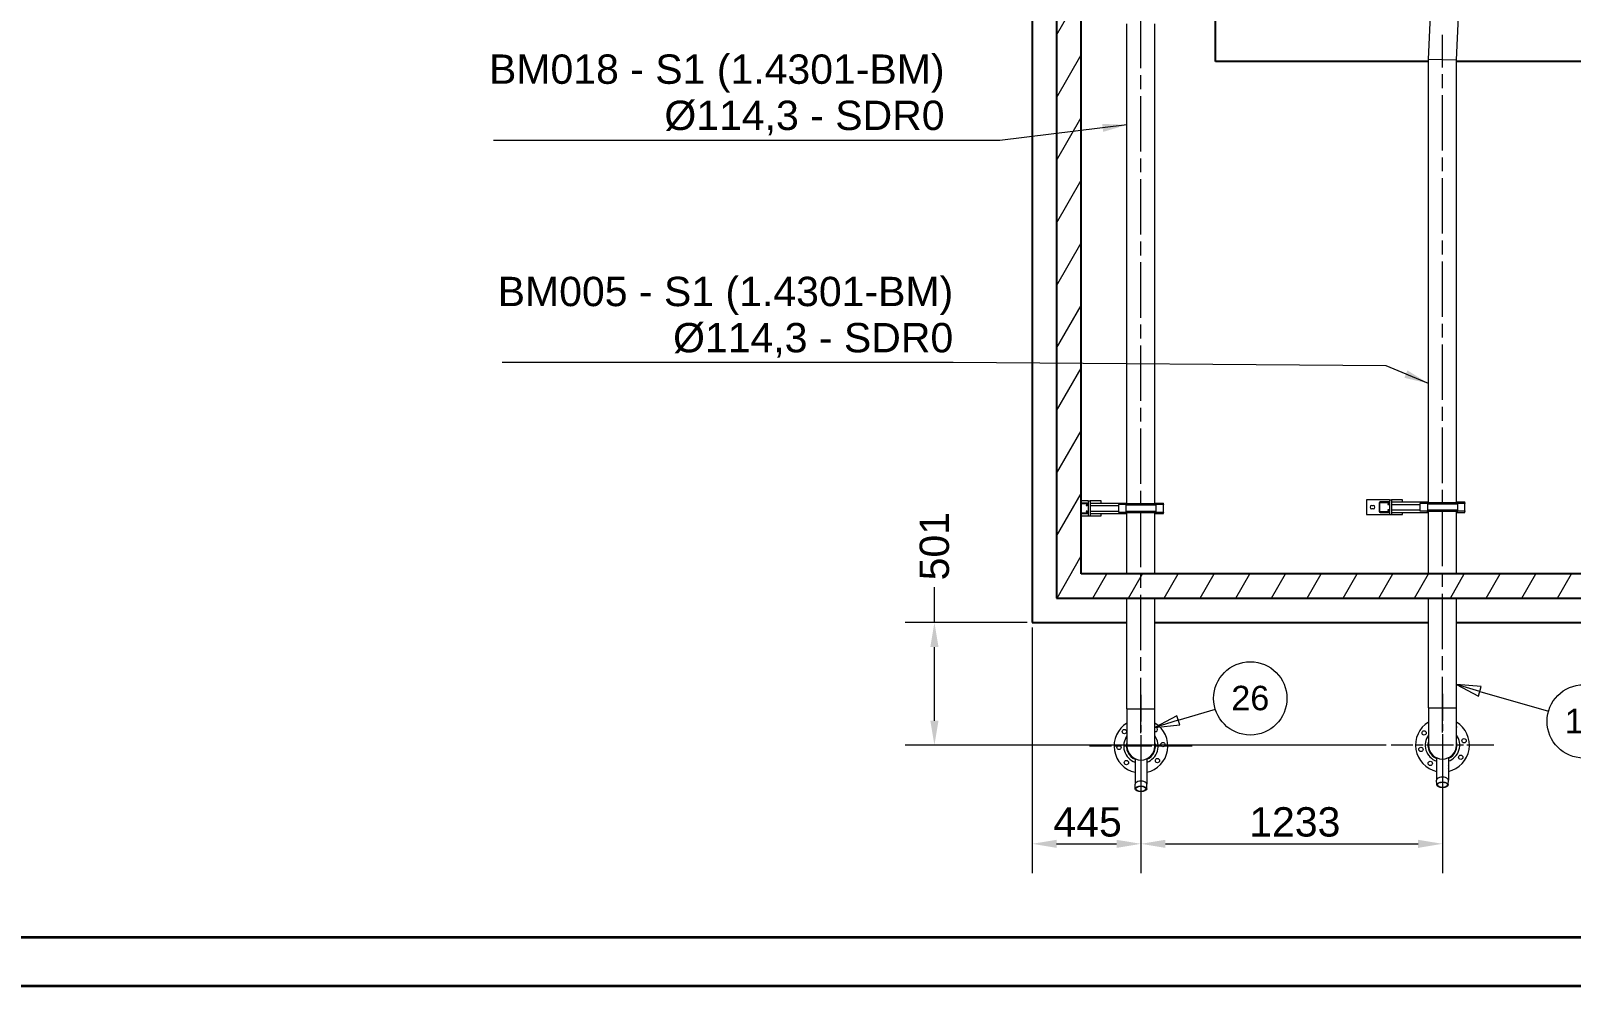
# Model space of a CAD drawing. Header units: millimetres. Extents: x -4172 to 126100, y -2 to 142133.
# Drawn here: x 72206 to 87956, y 0 to 9769 of the extents above; entities that cross this region are included whole.
import ezdxf

# ---------------------------------------------------------------- set-up
doc = ezdxf.new("R2010")
doc.units = ezdxf.units.MM
doc.header["$LTSCALE"] = 100
doc.linetypes.add('CHAIN', pattern=[0.3543, 0.2362, -0.0295, 0.0591, -0.0295])
doc.layers.get('0').update_dxf_attribs({"lineweight": 18})
for name, color, linetype, lineweight in [('Border', 7, 'Continuous', 35), ('Center Mark', 7, 'Continuous', 18), ('Dimension', 7, 'Continuous', 18), ('Hatch', 7, 'Continuous', 18), ('Symbol', 7, 'Continuous', 18), ('Visible', 7, 'Continuous', 25)]:
    doc.layers.add(name, color=color, linetype=linetype, lineweight=lineweight)
doc.layers.add('P_Biomass (BM)', color=150, linetype='Continuous', lineweight=18, true_color=0x007fff)
doc.styles.add('Note Text', font='arial.ttf')
doc.styles.add('Title', font='arial.ttf')
doc.dimstyles.new('Default - Method 2a$7', dxfattribs={"dimscale": 100, "dimtxt": 3, "dimasz": 2.5, "dimexe": 3, "dimexo": 0.5, "dimgap": 0.7, "dimtad": 0, "dimtoh": 1, "dimdec": 1, "dimrnd": 1e-08, "dimtxsty": 'Title', "dimcen": 0.09, "dimdle": 10, "dimclrd": 256, "dimclre": 256, "dimclrt": 7, "dimazin": 2, "dimtfac": 0.833333, "dimtdec": 1, "dimtmove": 0, "dimatfit": 3, "dimfxl": 1, "dimtolj": 1, "dimlwd": -1, "dimlwe": -1, "dimarcsym": 0})
doc.dimstyles.new('Default - Method 2b', dxfattribs={"dimscale": 100, "dimtxt": 3, "dimasz": 2.5, "dimexe": 3, "dimexo": 0.5, "dimgap": 0.7, "dimtad": 0, "dimtoh": 1, "dimdec": 1, "dimrnd": 1e-08, "dimtxsty": 'Title', "dimcen": 0.09, "dimdle": 10, "dimclrd": 256, "dimclre": 256, "dimclrt": 7, "dimadec": 0, "dimazin": 2, "dimtfac": 0.833333, "dimtdec": 1, "dimtmove": 0, "dimatfit": 3, "dimfxl": 1, "dimtolj": 1, "dimlwd": -1, "dimlwe": -1, "dimarcsym": 0})

# ---------------------------------------------------------------- blocks, each defined once
blk = doc.blocks.new('Borders Bigadan Border')
at = {"layer": 'Border'}
for p, q in [((20, 5), (1256, 5)), ((1261, 0), (0, 0))]:
    blk.add_line(p, q, dxfattribs=at)
blk = doc.blocks.new('*D98')
at = {"layer": 'Defpoints', "color": 0, "transparency": 16777216}
for p in [(82445, 3718), (81445, 2465), (86115, 2465)]:
    blk.add_point(p, dxfattribs=at)
at = {"layer": 'Dimension', "transparency": 16777216}
for p, q in [((81445, 3718), (81445, 4080)), ((82395, 3718), (81145, 3718)), ((81445, 2715), (81445, 3468)), ((86065, 2465), (81145, 2465))]:
    blk.add_line(p, q, dxfattribs=at)
for points in [[(81403, 3468), (81487, 3468), (81445, 3718)], [(81403, 2715), (81487, 2715), (81445, 2465)]]:
    blk.add_solid(points, dxfattribs=at)
at = {"layer": 'Dimension', "color": 7, "transparency": 16777216, "insert": (81598, 4150), "char_height": 300, "attachment_point": 7, "rotation": 90, "style": 'Title'}
blk.add_mtext('\\A1;501', dxfattribs=at)
blk = doc.blocks.new('*D99')
at = {"layer": 'Defpoints', "color": 0, "transparency": 16777216}
for p in [(82445, 3718), (83557, 1931), (83557, 1456)]:
    blk.add_point(p, dxfattribs=at)
at = {"layer": 'Dimension', "transparency": 16777216}
for p, q in [((82445, 3668), (82445, 1156)), ((83557, 1881), (83557, 1156)), ((82695, 1456), (83307, 1456))]:
    blk.add_line(p, q, dxfattribs=at)
for points in [[(82695, 1497), (82695, 1414), (82445, 1456)], [(83307, 1497), (83307, 1414), (83557, 1456)]]:
    blk.add_solid(points, dxfattribs=at)
at = {"layer": 'Dimension', "color": 7, "transparency": 16777216, "insert": (82662, 1526), "char_height": 300, "attachment_point": 7, "style": 'Title'}
blk.add_mtext('\\A1;445', dxfattribs=at)
blk = doc.blocks.new('*D100')
at = {"layer": 'Defpoints', "color": 0, "transparency": 16777216}
for p in [(83557, 2586), (86640, 2595), (86640, 1456)]:
    blk.add_point(p, dxfattribs=at)
at = {"layer": 'Dimension', "transparency": 16777216}
for p, q in [((83557, 2536), (83557, 1156)), ((86640, 2545), (86640, 1156)), ((83807, 1456), (86390, 1456))]:
    blk.add_line(p, q, dxfattribs=at)
for points in [[(83807, 1497), (83807, 1414), (83557, 1456)], [(86390, 1497), (86390, 1414), (86640, 1456)]]:
    blk.add_solid(points, dxfattribs=at)
at = {"layer": 'Dimension', "color": 7, "transparency": 16777216, "insert": (84664, 1526), "char_height": 300, "attachment_point": 7, "style": 'Title'}
blk.add_mtext('\\A1;1233', dxfattribs=at)
blk = doc.blocks.new('Balloon43')
at = {"layer": 'Symbol'}
for p, q in [((839.24, 27.66), (837, 26.46)), ((839.39, 27.19), (837, 26.46)), ((839.53, 26.71), (839.24, 27.66)), ((839.39, 27.19), (843.18, 28.34)), ((837, 26.46), (839.53, 26.71))]:
    blk.add_line(p, q, dxfattribs=at)
at = {"layer": 'Symbol', "flags": 128}
blk.add_lwpolyline([(839.24, 27.66), (837, 26.46), (839.53, 26.71), (839.24, 27.66)], dxfattribs=at)
at = {"layer": 'Symbol'}
blk.add_circle((846.75, 29.43), 3.75, dxfattribs=at)
blk.add_solid([(839.24, 27.66), (837, 26.46), (839.53, 26.71), (839.24, 27.66)], dxfattribs=at)
at = {"layer": 'Symbol', "insert": (846.75, 29.45), "char_height": 2.5, "attachment_point": 5, "style": 'Note Text'}
blk.add_mtext('26', dxfattribs=at)
blk = doc.blocks.new('Balloon45')
at = {"layer": 'Symbol'}
for p, q in [((870.23, 30.15), (867.83, 30.84)), ((870.37, 30.63), (867.83, 30.84)), ((867.83, 30.84), (870.09, 29.67)), ((870.09, 29.67), (870.37, 30.63)), ((870.23, 30.15), (877.25, 28.12))]:
    blk.add_line(p, q, dxfattribs=at)
at = {"layer": 'Symbol', "flags": 128}
blk.add_lwpolyline([(870.37, 30.63), (867.83, 30.84), (870.09, 29.67), (870.37, 30.63)], dxfattribs=at)
at = {"layer": 'Symbol'}
blk.add_circle((880.84, 27.08), 3.75, dxfattribs=at)
blk.add_solid([(870.37, 30.63), (867.83, 30.84), (870.09, 29.67), (870.37, 30.63)], dxfattribs=at)
at = {"layer": 'Symbol', "insert": (880.84, 27.1), "char_height": 2.5, "attachment_point": 5, "style": 'Note Text'}
blk.add_mtext('10', dxfattribs=at)

msp = doc.modelspace()

# ---------------------------------------------------------------- hatches: boundary and pattern name
at = {"layer": 'Hatch'}
h = msp.add_hatch(dxfattribs=at)
h.set_pattern_fill('ANSI31', color=256, scale=2540, angle=15.275911, style=0)
h.set_pattern_definition([(60.2759, (0, 0), (-275.7243, 157.4241), [])])
h.paths.add_polyline_path([(82695, 14291.54), (82695, 3968.04), (95945, 3968.04), (95945, 14291.54), (95695, 14291.54), (95695, 4218.04), (82945, 4218.04), (82945, 14291.54)])

# ---------------------------------------------------------------- linework, layer by layer
at = {"layer": 'Center Mark', "linetype": 'CHAIN', "ltscale": 11.667578}
for p, q in [((83556.7, 2980.8), (83556.7, 1930.8)), ((86639.92, 2990.29), (86639.92, 1940.29)), ((84081.7, 2455.8), (83031.7, 2455.8)), ((87164.92, 2465.29), (86114.92, 2465.29))]:
    msp.add_line(p, q, dxfattribs=at)
at = {"layer": 'P_Biomass (BM)', "linetype": 'CHAIN', "ltscale": 23.990969}
for p, q in [((83556.7, 2585.8), (83556.7, 13322.05)), ((86639.92, 2595.29), (86639.92, 9727.51))]:
    msp.add_line(p, q, dxfattribs=at)
at = {"layer": 'P_Biomass (BM)'}
for p, q in [((86497.05, 9480.73), (86523.82, 10074.63)), ((86782.8, 9474.29), (86809.28, 10061.76)), ((83413.83, 4930.8), (83413.83, 9842.05)), ((83699.58, 4930.8), (83699.58, 9842.05)), ((86497.05, 9480.73), (86639.92, 9477.51)), ((86497.05, 4942.79), (86497.05, 9480.73)), ((86639.92, 9477.51), (86782.8, 9474.29)), ((86782.8, 4942.79), (86782.8, 9474.29)), ((83016.7, 4961.43), (82945, 4961.43)), ((83006.7, 4939.55), (82945, 4939.55)), ((82945, 4934.55), (83006.7, 4934.55)), ((82997.95, 4919.3), (82997.95, 4914.3)), ((83006.7, 4919.3), (82997.95, 4919.3)), ((82997.95, 4914.3), (83006.7, 4914.3)), ((83011.7, 4929.55), (83011.7, 4924.3)), ((83016.7, 4961.43), (83016.7, 4929.55)), ((83016.7, 4961.43), (83036.7, 4961.43)), ((83016.7, 4924.3), (83016.7, 4929.55)), ((83016.7, 4924.3), (83016.7, 4848.55)), ((83036.7, 4961.43), (83036.7, 4811.43)), ((83148.58, 4961.43), (83036.7, 4961.43)), ((83036.7, 4939.55), (83413.83, 4939.55)), ((83036.7, 4914.3), (83326.7, 4914.3)), ((83148.58, 4939.55), (83148.58, 4961.43)), ((83398.55, 4924.55), (83326.7, 4924.55)), ((83326.7, 4924.55), (83326.7, 4848.3)), ((83715.14, 4930.8), (83398.26, 4930.8)), ((83398.26, 4930.8), (83398.26, 4924.55)), ((83714.85, 4918.3), (83398.55, 4918.3)), ((83403.57, 4918.3), (83403.57, 4854.55)), ((83699.58, 4939.55), (83786.7, 4939.55)), ((83709.83, 4918.3), (83709.83, 4854.55)), ((83786.7, 4924.55), (83714.85, 4924.55)), ((83715.14, 4924.55), (83715.14, 4930.8)), ((83786.7, 4929.55), (83786.7, 4939.55)), ((83786.7, 4929.55), (83786.7, 4924.55)), ((83786.7, 4848.3), (83786.7, 4924.55)), ((86099.92, 4973.41), (85861.8, 4973.41)), ((85861.8, 4973.41), (85861.8, 4823.41)), ((85916.8, 4915.91), (85931.8, 4915.91)), ((85993.67, 4941.54), (85993.67, 4855.29)), ((85998.67, 4855.29), (85998.67, 4941.54)), ((86089.92, 4951.54), (86003.67, 4951.54)), ((86003.67, 4946.54), (86089.92, 4946.54)), ((86081.17, 4931.29), (86081.17, 4926.29)), ((86089.92, 4931.29), (86081.17, 4931.29)), ((86081.17, 4926.29), (86089.92, 4926.29)), ((86094.92, 4941.54), (86094.92, 4936.29)), ((86099.92, 4973.41), (86099.92, 4941.54)), ((86099.92, 4973.41), (86119.92, 4973.41)), ((86099.92, 4936.29), (86099.92, 4941.54)), ((86099.92, 4936.29), (86099.92, 4860.54)), ((86119.92, 4973.41), (86119.92, 4823.41)), ((86231.8, 4973.41), (86119.92, 4973.41)), ((86119.92, 4951.54), (86497.05, 4951.54)), ((86119.92, 4926.29), (86409.92, 4926.29)), ((86231.8, 4951.54), (86231.8, 4973.41)), ((86481.77, 4936.54), (86409.92, 4936.54)), ((86409.92, 4936.54), (86409.92, 4860.29)), ((86798.36, 4942.79), (86481.49, 4942.79)), ((86481.49, 4942.79), (86481.49, 4936.54)), ((86798.08, 4930.29), (86481.77, 4930.29)), ((86486.79, 4930.29), (86486.79, 4866.54)), ((86782.8, 4951.54), (86869.92, 4951.54)), ((86793.06, 4930.29), (86793.06, 4866.54)), ((86869.92, 4936.54), (86798.08, 4936.54)), ((86798.36, 4936.54), (86798.36, 4942.79)), ((86869.92, 4941.54), (86869.92, 4951.54)), ((86869.92, 4941.54), (86869.92, 4936.54)), ((86869.92, 4860.29), (86869.92, 4936.54)), ((83006.7, 4838.3), (82945, 4838.3)), ((82945, 4833.3), (83006.7, 4833.3)), ((82945, 4811.43), (83016.7, 4811.43)), ((82997.95, 4858.55), (82997.95, 4853.55)), ((83006.7, 4858.55), (82997.95, 4858.55)), ((82997.95, 4853.55), (83006.7, 4853.55)), ((83011.7, 4848.55), (83011.7, 4843.3)), ((83016.7, 4843.3), (83016.7, 4848.55)), ((83016.7, 4843.3), (83016.7, 4811.43)), ((83016.7, 4811.43), (83036.7, 4811.43)), ((83036.7, 4858.55), (83326.7, 4858.55)), ((83036.7, 4833.3), (83413.83, 4833.3)), ((83036.7, 4811.43), (83148.58, 4811.43)), ((83148.58, 4811.43), (83148.58, 4833.3)), ((83326.7, 4848.3), (83398.55, 4848.3)), ((83398.26, 4848.3), (83398.26, 4842.05)), ((83715.14, 4842.05), (83398.26, 4842.05)), ((83714.85, 4854.55), (83398.55, 4854.55)), ((83413.83, 4218.04), (83413.83, 4842.05)), ((83699.58, 4218.04), (83699.58, 4842.05)), ((83699.58, 4833.3), (83786.7, 4833.3)), ((83714.85, 4848.3), (83786.7, 4848.3)), ((83715.14, 4842.05), (83715.14, 4848.3)), ((83786.7, 4848.3), (83786.7, 4843.3)), ((83786.7, 4833.3), (83786.7, 4843.3)), ((85861.8, 4823.41), (86099.92, 4823.41)), ((85931.8, 4880.91), (85916.8, 4880.91)), ((86089.92, 4850.29), (86003.67, 4850.29)), ((86003.67, 4845.29), (86089.92, 4845.29)), ((86081.17, 4870.54), (86081.17, 4865.54)), ((86089.92, 4870.54), (86081.17, 4870.54)), ((86081.17, 4865.54), (86089.92, 4865.54)), ((86094.92, 4860.54), (86094.92, 4855.29)), ((86099.92, 4855.29), (86099.92, 4860.54)), ((86099.92, 4855.29), (86099.92, 4823.41)), ((86099.92, 4823.41), (86119.92, 4823.41)), ((86119.92, 4870.54), (86409.92, 4870.54)), ((86119.92, 4845.29), (86497.05, 4845.29)), ((86119.92, 4823.41), (86231.8, 4823.41)), ((86231.8, 4823.41), (86231.8, 4845.29)), ((86409.92, 4860.29), (86481.77, 4860.29)), ((86481.49, 4860.29), (86481.49, 4854.04)), ((86798.36, 4854.04), (86481.49, 4854.04)), ((86798.08, 4866.54), (86481.77, 4866.54)), ((86497.05, 4218.04), (86497.05, 4854.04)), ((86782.8, 4218.04), (86782.8, 4854.04)), ((86782.8, 4845.29), (86869.92, 4845.29)), ((86798.08, 4860.29), (86869.92, 4860.29)), ((86798.36, 4854.04), (86798.36, 4860.29)), ((86869.92, 4860.29), (86869.92, 4855.29)), ((86869.92, 4845.29), (86869.92, 4855.29)), ((83413.83, 2835.8), (83413.83, 3968.04)), ((83699.58, 2835.8), (83699.58, 3968.04)), ((86497.05, 2845.29), (86497.05, 3968.04)), ((86782.8, 2845.29), (86782.8, 3968.04)), ((83413.83, 2835.8), (83413.83, 2455.8)), ((83413.83, 2835.8), (83699.58, 2835.8)), ((83413.83, 2835.8), (83413.83, 2455.8)), ((83699.58, 2455.8), (83699.58, 2835.8)), ((83699.58, 2455.8), (83699.58, 2835.8)), ((86497.05, 2845.29), (86497.05, 2465.29)), ((86497.05, 2845.29), (86782.8, 2845.29)), ((86497.05, 2845.29), (86497.05, 2465.29)), ((86782.8, 2465.29), (86782.8, 2845.29)), ((86782.8, 2465.29), (86782.8, 2845.29)), ((83496.33, 2326.31), (83496.33, 2065.98)), ((83617.08, 2326.31), (83617.08, 2065.98)), ((86579.55, 2335.8), (86579.55, 2107.22)), ((86700.3, 2335.8), (86700.3, 2107.22)), ((83497.95, 2017.86), (83496.33, 2065.47)), ((83615.45, 2017.86), (83617.07, 2065.47)), ((86581.17, 2059.09), (86579.56, 2106.71)), ((86698.68, 2059.09), (86700.29, 2106.71))]:
    msp.add_line(p, q, dxfattribs=at)
for centre, radius in [((83387.48, 2604.09), 21.87), ((86452.55, 2589.85), 21.88), ((86860.5, 2509.7), 21.88), ((83332.19, 2441.01), 21.87), ((83781.21, 2470.59), 21.87), ((86419.35, 2420.87), 21.88), ((86827.3, 2340.72), 21.88), ((83408.41, 2286.58), 21.87), ((83725.92, 2307.51), 21.87), ((86515.36, 2277.91), 21.88)]:
    msp.add_circle(centre, radius, dxfattribs=at)
for centre, radius, start, end in [((83006.7, 4929.55), 10, 0, 90), ((83006.7, 4929.55), 5, 0, 90), ((83006.7, 4924.3), 10, 270, 0), ((83006.7, 4924.3), 5, 270, 0), ((85916.8, 4898.41), 17.5, 90, 270), ((85931.8, 4898.41), 17.5, 270, 90), ((86003.67, 4941.54), 10, 90, 180), ((86003.67, 4941.54), 5, 90, 180), ((86089.92, 4941.54), 10, 0, 90), ((86089.92, 4941.54), 5, 0, 90), ((86089.92, 4936.29), 10, 270, 0), ((86089.92, 4936.29), 5, 270, 0), ((83006.7, 4848.55), 10, 0, 90), ((83006.7, 4848.55), 5, 0, 90), ((83006.7, 4843.3), 5, 270, 0), ((83006.7, 4843.3), 10, 270, 0), ((86003.67, 4855.29), 10, 180, 270), ((86003.67, 4855.29), 5, 180, 270), ((86089.92, 4860.54), 10, 0, 90), ((86089.92, 4860.54), 5, 0, 90), ((86089.92, 4855.29), 5, 270, 0), ((86089.92, 4855.29), 10, 270, 0), ((83556.7, 2455.8), 275, 121.301766, 257.317663), ((83556.7, 2455.8), 275, 282.682337, 58.698234), ((86639.92, 2465.29), 275, 121.301766, 257.317663), ((86639.92, 2465.29), 275, 282.682337, 58.698234), ((83556.7, 2455.8), 176.25, 144.158342, 249.967495), ((83556.7, 2455.8), 176.25, 290.032505, 35.841658), ((83704.99, 2625.02), 21.87, 255.657703, 104.342297), ((86639.92, 2465.29), 176.25, 144.158342, 249.967495), ((86639.92, 2465.29), 176.25, 290.032505, 35.841658), ((86764.49, 2652.66), 21.88, 326.828568, 33.171432), ((83556.7, 2455.8), 148.75, 163.843289, 246.053568), ((83556.7, 2455.8), 142.87, 180, 0), ((83556.7, 2455.8), 142.88, 180, 0), ((83556.7, 2455.8), 148.75, 293.946432, 16.156711), ((86639.92, 2465.29), 148.75, 163.843289, 246.053568), ((86639.92, 2465.29), 142.87, 180, 0), ((86639.92, 2465.29), 142.88, 180, 0), ((86639.92, 2465.29), 148.75, 293.946432, 16.156711), ((86684.34, 2244.71), 21.88, 316.864232, 43.135768)]:
    msp.add_arc(centre, radius, start, end, dxfattribs=at)
for centre in [(83556.7, 2065.98), (86639.92, 2107.22)]:
    msp.add_ellipse(centre, major_axis=(60.37, 0), ratio=0.5, start_param=6.26624452, end_param=9.44171875, dxfattribs=at)
for centre, major_axis in [((83556.7, 2018.35), (58.76, 0)), ((86639.92, 2059.59), (58.76, 0)), ((86639.92, 2059.59), (52.25, 0)), ((83556.7, 2018.35), (52.25, 0))]:
    msp.add_ellipse(centre, major_axis=major_axis, ratio=0.5, dxfattribs=at)
at = {"layer": 'Visible'}
for p, q in [((82695, 14291.54), (82695, 3968.04)), ((82945, 4218.04), (82945, 14291.54)), ((82445, 13718.04), (82445, 3718.04)), ((84320, 9455.54), (84320, 9980.54)), ((86497.05, 9455.54), (84320, 9455.54)), ((88490.81, 9455.54), (86782.8, 9455.54)), ((95695, 4218.04), (82945, 4218.04)), ((82695, 3968.04), (95945, 3968.04)), ((82445, 3718.04), (83413.83, 3718.04)), ((83699.58, 3718.04), (86497.05, 3718.04)), ((86782.8, 3718.04), (96195, 3718.04))]:
    msp.add_line(p, q, dxfattribs=at)

# ---------------------------------------------------------------- block references
at = {"xscale": 100, "yscale": 100, "zscale": 100}
msp.add_blockref('Borders Bigadan Border', (0, 0), dxfattribs=at)
at = {"layer": 'Symbol', "xscale": 100, "yscale": 100, "zscale": 100}
for name in ['Balloon43', 'Balloon45']:
    msp.add_blockref(name, (0, 0), dxfattribs=at)

# ---------------------------------------------------------------- texts
at = {"layer": 'Symbol', "color": 7, "char_height": 300, "width": 4657.7749, "attachment_point": 9, "line_spacing_factor": 0.944221, "style": 'Title'}
for s, insert in [('\\fArial|b0|i0;BM018 - S1 (1.4301-BM)\\P\\fArial|b0|i0;Ø114,3 - SDR0\\P', (81548.77, 8699.34)), ('\\fArial|b0|i0;BM005 - S1 (1.4301-BM)\\P\\fArial|b0|i0;Ø114,3 - SDR0\\P', (81637.48, 6425.98))]:
    msp.add_mtext(s, dxfattribs=dict(at, insert=insert))

# ---------------------------------------------------------------- dimensions: what is measured, and where the dimension line sits
at = {"layer": 'Dimension'}
for base, p2, angle, override, picture, middle in [((81445, 2465.29), (86114.92, 2465.29), 270, {"dimgap": 0.7, "dimtoh": 0, "dimdec": 0, "dimlfac": 0.4, "dimtol": 0, "dimlim": 0, "dimtp": 0, "dimtm": 0, "dimtdec": 1, "dimtofl": 0, "dimatfit": 2}, '*D98', (81445, 4452.29)), ((83556.7, 1455.8), (83556.7, 1930.8), 180, {"dimgap": 0.7, "dimtad": 1, "dimtoh": 0, "dimdec": 0, "dimlfac": 0.4, "dimtol": 0, "dimlim": 0, "dimtp": 0, "dimtm": 0, "dimtdec": 1, "dimtofl": 0, "dimatfit": 1}, '*D99', (83000.85, 1455.8))]:
    dim = msp.add_linear_dim(base=base, p1=(82445, 3718.04), p2=p2, angle=angle, dimstyle='Default - Method 2b', override=override, dxfattribs=at)
    dim.commit()
    dim.dimension.update_dxf_attribs({"geometry": picture, "text_midpoint": middle, "dimtype": 160})
dim = msp.add_linear_dim(base=(86639.92, 1455.8), p1=(83556.7, 2585.8), p2=(86639.92, 2595.29), dimstyle='Default - Method 2b', override={"dimgap": 0.7, "dimtad": 1, "dimtoh": 0, "dimdec": 0, "dimlfac": 0.4, "dimtol": 0, "dimlim": 0, "dimtp": 0, "dimtm": 0, "dimtdec": 1, "dimtofl": 0, "dimatfit": 1}, dxfattribs=at)
dim.commit()
dim.dimension.update_dxf_attribs({"geometry": '*D100', "text_midpoint": (85098.31, 1455.8), "dimtype": 160})

# ---------------------------------------------------------------- leaders
at = {"layer": 'Symbol', "annotation_type": 0, "has_hookline": 1, "hookline_direction": 1, "text_width": 4612.76}
for points in [[(83413.83, 8807.71), (82112.44, 8646.29), (81548.77, 8649.34)], [(86497.05, 6163.01), (86064.86, 6343), (81637.48, 6375.98)]]:
    msp.add_leader(points, dimstyle='Default - Method 2a$7', override={"dimgap": 0, "dimtad": 1}, dxfattribs=at)

doc.saveas('drawing.dxf')
